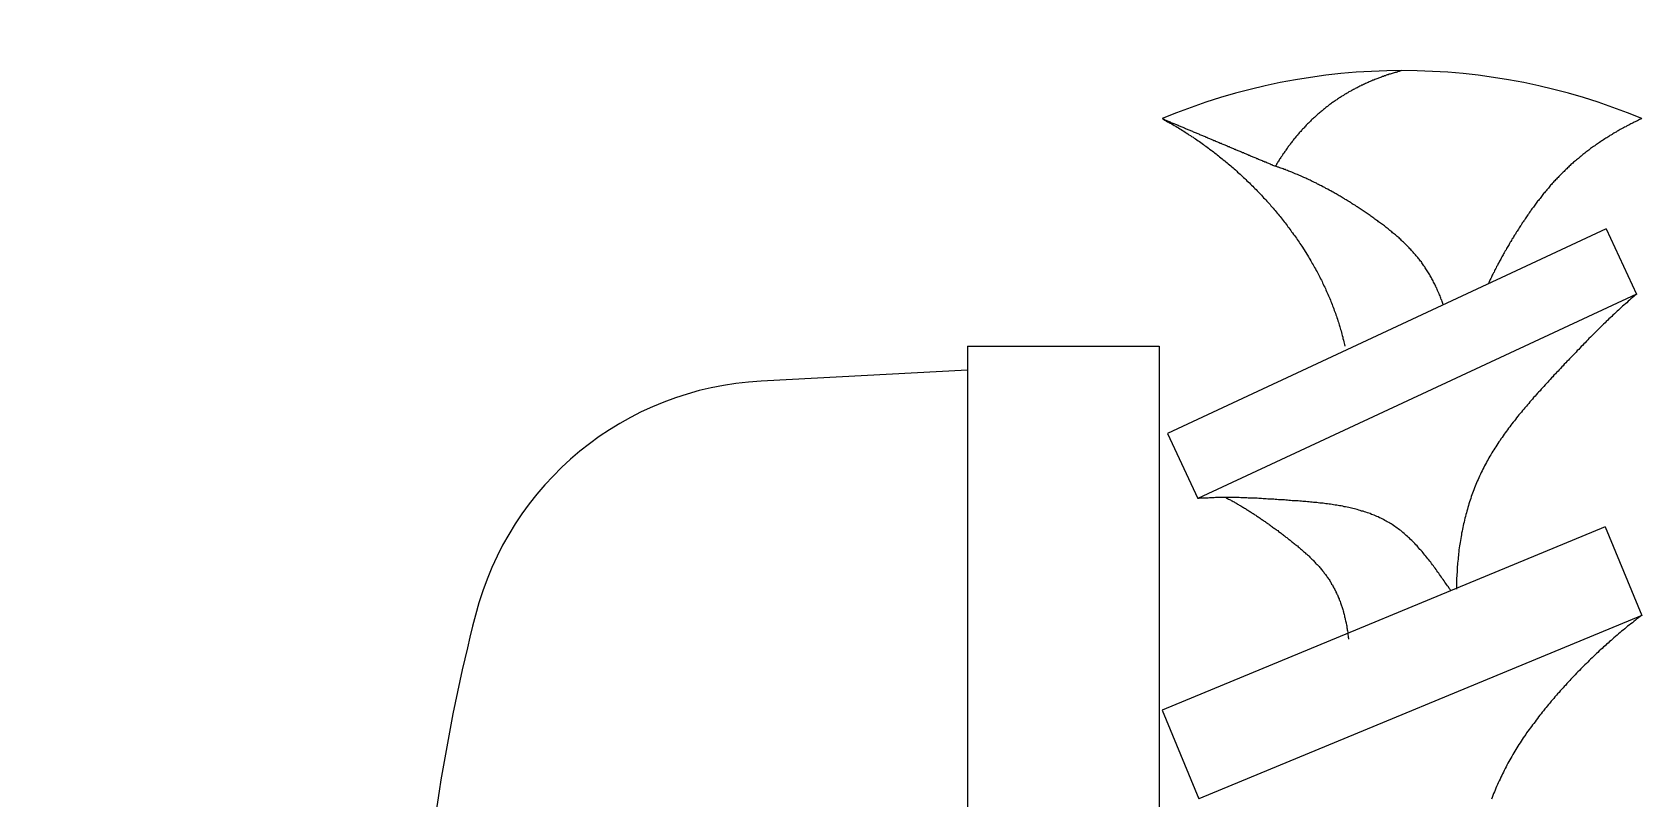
# Model space of a CAD drawing. Extents: x -609 to 199, y 159 to 558.
# Drawn here: x -444.5 to -437.78, y 354.77 to 357.97 of the extents above; entities that cross this region are included whole.
import ezdxf

# ---------------------------------------------------------------- set-up
doc = ezdxf.new("R2010")
doc.units = 0
doc.linetypes.add('CONTINOUS', pattern=[0])
doc.linetypes.add('PHANTOM', pattern=[15, 7.5, -1.5, 1.5, -1.5, 1.5, -1.5])
doc.layers.get('0').update_dxf_attribs({"linetype": 'CONTINUOUS'})

msp = doc.modelspace()

# ---------------------------------------------------------------- linework, layer by layer
at = {"color": 7, "linetype": 'CONTINOUS'}
for p, q in [((-437.9331, 357.1511), (-439.7631, 356.2978)), ((-437.9331, 357.1511), (-437.8063, 356.8792)), ((-437.8063, 356.8792), (-439.6363, 356.0259)), ((-440.5967, 356.6611), (-439.7967, 356.6611)), ((-440.5967, 356.6611), (-440.5967, 350.4611)), ((-439.7967, 356.6611), (-439.7967, 350.4611)), ((-440.5967, 356.5611), (-441.4567, 356.516)), ((-440.5967, 356.5611), (-440.5967, 350.5611)), ((-439.7631, 356.2978), (-439.6363, 356.0259)), ((-437.9378, 355.9081), (-439.7847, 355.143)), ((-437.9378, 355.9081), (-437.7847, 355.5385)), ((-437.7847, 355.5385), (-439.6317, 354.7735)), ((-439.7847, 355.143), (-439.6317, 354.7735))]:
    msp.add_line(p, q, dxfattribs=at)
at = {"color": 7}
for points in [[(-438.785, 357.811, 0), (-438.789, 357.81, 0), (-438.793, 357.809, 0), (-438.797, 357.808, 0), (-438.801, 357.807, 0), (-438.805, 357.805, 0), (-438.809, 357.804, 0), (-438.813, 357.803, 0), (-438.818, 357.802, 0), (-438.822, 357.801, 0), (-438.826, 357.799, 0), (-438.83, 357.798, 0), (-438.834, 357.797, 0), (-438.838, 357.796, 0), (-438.842, 357.794, 0), (-438.846, 357.793, 0), (-438.85, 357.792, 0), (-438.854, 357.79, 0), (-438.858, 357.789, 0), (-438.862, 357.787, 0), (-438.866, 357.786, 0), (-438.87, 357.784, 0), (-438.874, 357.783, 0), (-438.878, 357.781, 0), (-438.882, 357.78, 0), (-438.886, 357.778, 0), (-438.89, 357.777, 0), (-438.894, 357.775, 0), (-438.898, 357.774, 0), (-438.902, 357.772, 0), (-438.906, 357.771, 0), (-438.91, 357.769, 0), (-438.914, 357.767, 0), (-438.918, 357.766, 0), (-438.922, 357.764, 0), (-438.926, 357.762, 0), (-438.93, 357.76, 0), (-438.933, 357.759, 0), (-438.937, 357.757, 0), (-438.941, 357.755, 0), (-438.945, 357.753, 0), (-438.949, 357.751, 0), (-438.953, 357.75, 0), (-438.957, 357.748, 0), (-438.961, 357.746, 0), (-438.964, 357.744, 0), (-438.968, 357.742, 0), (-438.972, 357.74, 0), (-438.976, 357.738, 0), (-438.98, 357.736, 0), (-438.983, 357.734, 0), (-438.987, 357.732, 0), (-438.991, 357.73, 0), (-438.995, 357.728, 0), (-438.998, 357.726, 0), (-439.002, 357.724, 0), (-439.006, 357.722, 0), (-439.01, 357.719, 0), (-439.013, 357.717, 0), (-439.017, 357.715, 0), (-439.021, 357.713, 0), (-439.024, 357.711, 0), (-439.028, 357.708, 0), (-439.032, 357.706, 0), (-439.035, 357.704, 0), (-439.039, 357.702, 0), (-439.042, 357.699, 0), (-439.046, 357.697, 0), (-439.05, 357.695, 0), (-439.053, 357.692, 0), (-439.057, 357.69, 0), (-439.06, 357.688, 0), (-439.064, 357.685, 0), (-439.067, 357.683, 0), (-439.071, 357.68, 0), (-439.074, 357.678, 0), (-439.078, 357.675, 0), (-439.081, 357.673, 0), (-439.085, 357.67, 0), (-439.088, 357.668, 0), (-439.091, 357.665, 0), (-439.095, 357.662, 0), (-439.098, 357.66, 0), (-439.102, 357.657, 0), (-439.105, 357.655, 0), (-439.108, 357.652, 0), (-439.112, 357.649, 0), (-439.115, 357.646, 0), (-439.118, 357.644, 0), (-439.122, 357.641, 0), (-439.125, 357.638, 0), (-439.128, 357.635, 0), (-439.131, 357.633, 0), (-439.135, 357.63, 0), (-439.138, 357.627, 0), (-439.141, 357.624, 0), (-439.144, 357.621, 0), (-439.147, 357.618, 0), (-439.15, 357.616, 0), (-439.154, 357.613, 0), (-439.157, 357.61, 0), (-439.16, 357.607, 0), (-439.163, 357.604, 0), (-439.166, 357.601, 0), (-439.169, 357.598, 0), (-439.172, 357.595, 0), (-439.175, 357.592, 0), (-439.178, 357.589, 0), (-439.181, 357.586, 0), (-439.184, 357.583, 0), (-439.187, 357.579, 0), (-439.19, 357.576, 0), (-439.193, 357.573, 0), (-439.196, 357.57, 0), (-439.199, 357.567, 0), (-439.202, 357.564, 0), (-439.204, 357.561, 0), (-439.207, 357.557, 0), (-439.21, 357.554, 0), (-439.213, 357.551, 0), (-439.216, 357.548, 0), (-439.219, 357.545, 0), (-439.221, 357.541, 0), (-439.224, 357.538, 0), (-439.227, 357.535, 0), (-439.23, 357.531, 0), (-439.232, 357.528, 0), (-439.235, 357.525, 0), (-439.238, 357.521, 0), (-439.24, 357.518, 0), (-439.243, 357.515, 0), (-439.246, 357.511, 0), (-439.248, 357.508, 0), (-439.251, 357.505, 0), (-439.253, 357.501, 0), (-439.256, 357.498, 0), (-439.259, 357.494, 0), (-439.261, 357.491, 0), (-439.264, 357.487, 0), (-439.266, 357.484, 0), (-439.269, 357.48, 0), (-439.271, 357.477, 0), (-439.273, 357.474, 0), (-439.276, 357.47, 0), (-439.278, 357.466, 0), (-439.281, 357.463, 0), (-439.283, 357.459, 0), (-439.285, 357.456, 0), (-439.288, 357.452, 0), (-439.29, 357.449, 0), (-439.292, 357.445, 0), (-439.295, 357.442, 0), (-439.297, 357.438, 0), (-439.299, 357.434, 0), (-439.302, 357.431, 0), (-439.304, 357.427, 0), (-439.306, 357.424, 0), (-439.308, 357.42, 0), (-439.31, 357.416, 0), (-439.313, 357.413, 0)], [(-439.785, 357.611, 0), (-439.779, 357.608, 0), (-439.773, 357.605, 0), (-439.768, 357.602, 0), (-439.762, 357.598, 0), (-439.756, 357.595, 0), (-439.751, 357.592, 0), (-439.745, 357.589, 0), (-439.739, 357.585, 0), (-439.734, 357.582, 0), (-439.728, 357.579, 0), (-439.722, 357.575, 0), (-439.717, 357.572, 0), (-439.711, 357.569, 0), (-439.706, 357.565, 0), (-439.7, 357.562, 0), (-439.695, 357.558, 0), (-439.689, 357.555, 0), (-439.684, 357.551, 0), (-439.678, 357.548, 0), (-439.673, 357.544, 0), (-439.667, 357.54, 0), (-439.662, 357.537, 0), (-439.656, 357.533, 0), (-439.651, 357.529, 0), (-439.645, 357.526, 0), (-439.64, 357.522, 0), (-439.635, 357.518, 0), (-439.629, 357.515, 0), (-439.624, 357.511, 0), (-439.618, 357.507, 0), (-439.613, 357.503, 0), (-439.608, 357.499, 0), (-439.602, 357.496, 0), (-439.597, 357.492, 0), (-439.592, 357.488, 0), (-439.587, 357.484, 0), (-439.581, 357.48, 0), (-439.576, 357.476, 0), (-439.571, 357.472, 0), (-439.566, 357.468, 0), (-439.56, 357.464, 0), (-439.555, 357.46, 0), (-439.55, 357.456, 0), (-439.545, 357.452, 0), (-439.54, 357.448, 0), (-439.535, 357.443, 0), (-439.53, 357.439, 0), (-439.524, 357.435, 0), (-439.519, 357.431, 0), (-439.514, 357.427, 0), (-439.509, 357.422, 0), (-439.504, 357.418, 0), (-439.499, 357.414, 0), (-439.494, 357.41, 0), (-439.489, 357.405, 0), (-439.484, 357.401, 0), (-439.479, 357.397, 0), (-439.474, 357.392, 0), (-439.47, 357.388, 0), (-439.465, 357.383, 0), (-439.46, 357.379, 0), (-439.455, 357.375, 0), (-439.45, 357.37, 0), (-439.445, 357.366, 0), (-439.44, 357.361, 0), (-439.436, 357.357, 0), (-439.431, 357.352, 0), (-439.426, 357.347, 0), (-439.421, 357.343, 0), (-439.417, 357.338, 0), (-439.412, 357.334, 0), (-439.407, 357.329, 0), (-439.403, 357.324, 0), (-439.398, 357.32, 0), (-439.393, 357.315, 0), (-439.389, 357.31, 0), (-439.384, 357.305, 0), (-439.38, 357.301, 0), (-439.375, 357.296, 0), (-439.371, 357.291, 0), (-439.366, 357.286, 0), (-439.362, 357.281, 0), (-439.357, 357.277, 0), (-439.353, 357.272, 0), (-439.348, 357.267, 0), (-439.344, 357.262, 0), (-439.339, 357.257, 0), (-439.335, 357.252, 0), (-439.331, 357.247, 0), (-439.326, 357.242, 0), (-439.322, 357.237, 0), (-439.318, 357.232, 0), (-439.314, 357.227, 0), (-439.309, 357.222, 0), (-439.305, 357.217, 0), (-439.301, 357.212, 0), (-439.297, 357.207, 0), (-439.293, 357.202, 0), (-439.289, 357.197, 0), (-439.284, 357.191, 0), (-439.28, 357.186, 0), (-439.276, 357.181, 0), (-439.272, 357.176, 0), (-439.268, 357.171, 0), (-439.264, 357.165, 0), (-439.26, 357.16, 0), (-439.256, 357.155, 0), (-439.252, 357.15, 0), (-439.248, 357.144, 0), (-439.245, 357.139, 0), (-439.241, 357.134, 0), (-439.237, 357.128, 0), (-439.233, 357.123, 0), (-439.229, 357.118, 0), (-439.225, 357.112, 0), (-439.222, 357.107, 0), (-439.218, 357.101, 0), (-439.214, 357.096, 0), (-439.211, 357.09, 0), (-439.207, 357.085, 0), (-439.203, 357.079, 0), (-439.2, 357.074, 0), (-439.196, 357.068, 0), (-439.193, 357.063, 0), (-439.189, 357.057, 0), (-439.186, 357.052, 0), (-439.182, 357.046, 0), (-439.179, 357.041, 0), (-439.175, 357.035, 0), (-439.172, 357.029, 0), (-439.169, 357.024, 0), (-439.165, 357.018, 0), (-439.162, 357.012, 0), (-439.159, 357.007, 0), (-439.155, 357.001, 0), (-439.152, 356.995, 0), (-439.149, 356.99, 0), (-439.146, 356.984, 0), (-439.143, 356.978, 0), (-439.139, 356.972, 0), (-439.136, 356.966, 0), (-439.133, 356.961, 0), (-439.13, 356.955, 0), (-439.127, 356.949, 0), (-439.124, 356.943, 0), (-439.121, 356.937, 0), (-439.118, 356.931, 0), (-439.116, 356.926, 0), (-439.113, 356.92, 0), (-439.11, 356.914, 0), (-439.107, 356.908, 0), (-439.104, 356.902, 0), (-439.102, 356.896, 0), (-439.099, 356.89, 0), (-439.096, 356.884, 0), (-439.094, 356.878, 0), (-439.091, 356.872, 0), (-439.089, 356.866, 0), (-439.086, 356.86, 0), (-439.083, 356.854, 0), (-439.081, 356.848, 0), (-439.079, 356.842, 0), (-439.076, 356.836, 0), (-439.074, 356.83, 0), (-439.071, 356.824, 0), (-439.069, 356.818, 0), (-439.067, 356.811, 0), (-439.065, 356.805, 0), (-439.062, 356.799, 0), (-439.06, 356.793, 0), (-439.058, 356.787, 0), (-439.056, 356.781, 0), (-439.054, 356.774, 0), (-439.052, 356.768, 0), (-439.05, 356.762, 0), (-439.048, 356.756, 0), (-439.046, 356.75, 0), (-439.044, 356.743, 0), (-439.042, 356.737, 0), (-439.041, 356.731, 0), (-439.039, 356.725, 0), (-439.037, 356.718, 0), (-439.035, 356.712, 0), (-439.034, 356.706, 0), (-439.032, 356.699, 0), (-439.031, 356.693, 0), (-439.029, 356.687, 0), (-439.027, 356.68, 0), (-439.026, 356.674, 0), (-439.025, 356.668, 0), (-439.023, 356.661, 0)], [(-439.785, 357.611, 0), (-439.781, 357.61, 0), (-439.777, 357.608, 0), (-439.774, 357.606, 0), (-439.77, 357.605, 0), (-439.766, 357.603, 0), (-439.762, 357.602, 0), (-439.759, 357.6, 0), (-439.755, 357.599, 0), (-439.751, 357.597, 0), (-439.748, 357.595, 0), (-439.744, 357.594, 0), (-439.74, 357.592, 0), (-439.736, 357.591, 0), (-439.733, 357.589, 0), (-439.729, 357.588, 0), (-439.725, 357.586, 0), (-439.722, 357.585, 0), (-439.718, 357.583, 0), (-439.714, 357.581, 0), (-439.71, 357.58, 0), (-439.707, 357.578, 0), (-439.703, 357.577, 0), (-439.699, 357.575, 0), (-439.696, 357.574, 0), (-439.692, 357.572, 0), (-439.688, 357.57, 0), (-439.684, 357.569, 0), (-439.681, 357.567, 0), (-439.677, 357.566, 0), (-439.673, 357.564, 0), (-439.669, 357.563, 0), (-439.666, 357.561, 0), (-439.662, 357.56, 0), (-439.658, 357.558, 0), (-439.655, 357.556, 0), (-439.651, 357.555, 0), (-439.647, 357.553, 0), (-439.643, 357.552, 0), (-439.64, 357.55, 0), (-439.636, 357.549, 0), (-439.632, 357.547, 0), (-439.629, 357.545, 0), (-439.625, 357.544, 0), (-439.621, 357.542, 0), (-439.617, 357.541, 0), (-439.614, 357.539, 0), (-439.61, 357.538, 0), (-439.606, 357.536, 0), (-439.603, 357.534, 0), (-439.599, 357.533, 0), (-439.595, 357.531, 0), (-439.591, 357.53, 0), (-439.588, 357.528, 0), (-439.584, 357.527, 0), (-439.58, 357.525, 0), (-439.577, 357.524, 0), (-439.573, 357.522, 0), (-439.569, 357.52, 0), (-439.565, 357.519, 0), (-439.562, 357.517, 0), (-439.558, 357.516, 0), (-439.554, 357.514, 0), (-439.551, 357.513, 0), (-439.547, 357.511, 0), (-439.543, 357.509, 0), (-439.539, 357.508, 0), (-439.536, 357.506, 0), (-439.532, 357.505, 0), (-439.528, 357.503, 0), (-439.524, 357.502, 0), (-439.521, 357.5, 0), (-439.517, 357.499, 0), (-439.513, 357.497, 0), (-439.51, 357.495, 0), (-439.506, 357.494, 0), (-439.502, 357.492, 0), (-439.498, 357.491, 0), (-439.495, 357.489, 0), (-439.491, 357.488, 0), (-439.487, 357.486, 0), (-439.484, 357.484, 0), (-439.48, 357.483, 0), (-439.476, 357.481, 0), (-439.472, 357.48, 0), (-439.469, 357.478, 0), (-439.465, 357.477, 0), (-439.461, 357.475, 0), (-439.458, 357.474, 0), (-439.454, 357.472, 0), (-439.45, 357.47, 0), (-439.446, 357.469, 0), (-439.443, 357.467, 0), (-439.439, 357.466, 0), (-439.435, 357.464, 0), (-439.432, 357.463, 0), (-439.428, 357.461, 0), (-439.424, 357.459, 0), (-439.42, 357.458, 0), (-439.417, 357.456, 0), (-439.413, 357.455, 0), (-439.409, 357.453, 0), (-439.406, 357.452, 0), (-439.402, 357.45, 0), (-439.398, 357.449, 0), (-439.394, 357.447, 0), (-439.391, 357.445, 0), (-439.387, 357.444, 0), (-439.383, 357.442, 0), (-439.38, 357.441, 0), (-439.376, 357.439, 0), (-439.372, 357.438, 0), (-439.368, 357.436, 0), (-439.365, 357.434, 0), (-439.361, 357.433, 0), (-439.357, 357.431, 0), (-439.353, 357.43, 0), (-439.35, 357.428, 0), (-439.346, 357.427, 0), (-439.342, 357.425, 0), (-439.339, 357.424, 0), (-439.335, 357.422, 0), (-439.331, 357.42, 0), (-439.327, 357.419, 0), (-439.324, 357.417, 0), (-439.32, 357.416, 0), (-439.316, 357.414, 0), (-439.313, 357.413, 0)], [(-437.785, 357.611, 0), (-437.789, 357.609, 0), (-437.794, 357.607, 0), (-437.798, 357.605, 0), (-437.803, 357.602, 0), (-437.807, 357.6, 0), (-437.812, 357.598, 0), (-437.817, 357.596, 0), (-437.821, 357.594, 0), (-437.826, 357.591, 0), (-437.83, 357.589, 0), (-437.834, 357.587, 0), (-437.839, 357.584, 0), (-437.843, 357.582, 0), (-437.848, 357.58, 0), (-437.852, 357.577, 0), (-437.857, 357.575, 0), (-437.861, 357.573, 0), (-437.866, 357.57, 0), (-437.87, 357.568, 0), (-437.875, 357.565, 0), (-437.879, 357.563, 0), (-437.883, 357.56, 0), (-437.888, 357.558, 0), (-437.892, 357.555, 0), (-437.896, 357.553, 0), (-437.901, 357.55, 0), (-437.905, 357.547, 0), (-437.909, 357.545, 0), (-437.914, 357.542, 0), (-437.918, 357.54, 0), (-437.922, 357.537, 0), (-437.927, 357.534, 0), (-437.931, 357.531, 0), (-437.935, 357.529, 0), (-437.939, 357.526, 0), (-437.944, 357.523, 0), (-437.948, 357.52, 0), (-437.952, 357.518, 0), (-437.956, 357.515, 0), (-437.961, 357.512, 0), (-437.965, 357.509, 0), (-437.969, 357.506, 0), (-437.973, 357.503, 0), (-437.977, 357.501, 0), (-437.981, 357.498, 0), (-437.986, 357.495, 0), (-437.99, 357.492, 0), (-437.994, 357.489, 0), (-437.998, 357.486, 0), (-438.002, 357.483, 0), (-438.006, 357.48, 0), (-438.01, 357.477, 0), (-438.014, 357.474, 0), (-438.018, 357.471, 0), (-438.022, 357.467, 0), (-438.026, 357.464, 0), (-438.03, 357.461, 0), (-438.034, 357.458, 0), (-438.038, 357.455, 0), (-438.042, 357.452, 0), (-438.046, 357.448, 0), (-438.049, 357.445, 0), (-438.053, 357.442, 0), (-438.057, 357.439, 0), (-438.061, 357.435, 0), (-438.065, 357.432, 0), (-438.069, 357.429, 0), (-438.072, 357.425, 0), (-438.076, 357.422, 0), (-438.08, 357.419, 0), (-438.084, 357.415, 0), (-438.087, 357.412, 0), (-438.091, 357.409, 0), (-438.095, 357.405, 0), (-438.098, 357.402, 0), (-438.102, 357.398, 0), (-438.106, 357.395, 0), (-438.109, 357.391, 0), (-438.113, 357.388, 0), (-438.117, 357.384, 0), (-438.12, 357.38, 0), (-438.124, 357.377, 0), (-438.127, 357.373, 0), (-438.131, 357.37, 0), (-438.134, 357.366, 0), (-438.138, 357.362, 0), (-438.141, 357.359, 0), (-438.144, 357.355, 0), (-438.148, 357.351, 0), (-438.151, 357.348, 0), (-438.155, 357.344, 0), (-438.158, 357.34, 0), (-438.161, 357.336, 0), (-438.165, 357.333, 0), (-438.168, 357.329, 0), (-438.171, 357.325, 0), (-438.174, 357.321, 0), (-438.178, 357.317, 0), (-438.181, 357.314, 0), (-438.184, 357.31, 0), (-438.187, 357.306, 0), (-438.191, 357.302, 0), (-438.194, 357.298, 0), (-438.197, 357.294, 0), (-438.2, 357.29, 0), (-438.203, 357.286, 0), (-438.206, 357.282, 0), (-438.209, 357.278, 0), (-438.213, 357.274, 0), (-438.216, 357.27, 0), (-438.219, 357.266, 0), (-438.222, 357.262, 0), (-438.225, 357.258, 0), (-438.228, 357.254, 0), (-438.231, 357.25, 0), (-438.234, 357.246, 0), (-438.237, 357.242, 0), (-438.24, 357.238, 0), (-438.243, 357.234, 0), (-438.246, 357.23, 0), (-438.248, 357.226, 0), (-438.251, 357.222, 0), (-438.254, 357.218, 0), (-438.257, 357.213, 0), (-438.26, 357.209, 0), (-438.263, 357.205, 0), (-438.266, 357.201, 0), (-438.269, 357.197, 0), (-438.271, 357.193, 0), (-438.274, 357.188, 0), (-438.277, 357.184, 0), (-438.28, 357.18, 0), (-438.283, 357.176, 0), (-438.285, 357.172, 0), (-438.288, 357.167, 0), (-438.291, 357.163, 0), (-438.294, 357.159, 0), (-438.296, 357.155, 0), (-438.299, 357.15, 0), (-438.302, 357.146, 0), (-438.304, 357.142, 0), (-438.307, 357.138, 0), (-438.31, 357.133, 0), (-438.312, 357.129, 0), (-438.315, 357.125, 0), (-438.318, 357.121, 0), (-438.32, 357.116, 0), (-438.323, 357.112, 0), (-438.326, 357.108, 0), (-438.328, 357.103, 0), (-438.331, 357.099, 0), (-438.333, 357.095, 0), (-438.336, 357.09, 0), (-438.338, 357.086, 0), (-438.341, 357.082, 0), (-438.344, 357.077, 0), (-438.346, 357.073, 0), (-438.349, 357.069, 0), (-438.351, 357.064, 0), (-438.354, 357.06, 0), (-438.356, 357.056, 0), (-438.359, 357.051, 0), (-438.361, 357.047, 0), (-438.363, 357.042, 0), (-438.366, 357.038, 0), (-438.368, 357.034, 0), (-438.371, 357.029, 0), (-438.373, 357.025, 0), (-438.376, 357.02, 0), (-438.378, 357.016, 0), (-438.38, 357.012, 0), (-438.383, 357.007, 0), (-438.385, 357.003, 0), (-438.387, 356.998, 0), (-438.39, 356.994, 0), (-438.392, 356.989, 0), (-438.394, 356.985, 0), (-438.397, 356.98, 0), (-438.399, 356.976, 0), (-438.401, 356.971, 0), (-438.403, 356.967, 0), (-438.406, 356.962, 0), (-438.408, 356.958, 0), (-438.41, 356.953, 0), (-438.412, 356.949, 0), (-438.414, 356.944, 0), (-438.417, 356.94, 0), (-438.419, 356.935, 0), (-438.421, 356.931, 0), (-438.423, 356.926, 0), (-438.425, 356.922, 0)], [(-438.613, 356.834, 0), (-438.614, 356.839, 0), (-438.616, 356.844, 0), (-438.617, 356.848, 0), (-438.619, 356.853, 0), (-438.621, 356.857, 0), (-438.623, 356.862, 0), (-438.624, 356.866, 0), (-438.626, 356.871, 0), (-438.628, 356.876, 0), (-438.63, 356.88, 0), (-438.632, 356.885, 0), (-438.634, 356.889, 0), (-438.636, 356.894, 0), (-438.638, 356.898, 0), (-438.64, 356.903, 0), (-438.642, 356.907, 0), (-438.644, 356.912, 0), (-438.646, 356.916, 0), (-438.648, 356.92, 0), (-438.651, 356.925, 0), (-438.653, 356.929, 0), (-438.655, 356.934, 0), (-438.657, 356.938, 0), (-438.66, 356.942, 0), (-438.662, 356.947, 0), (-438.665, 356.951, 0), (-438.667, 356.955, 0), (-438.669, 356.959, 0), (-438.672, 356.964, 0), (-438.674, 356.968, 0), (-438.677, 356.972, 0), (-438.68, 356.976, 0), (-438.682, 356.98, 0), (-438.685, 356.984, 0), (-438.688, 356.988, 0), (-438.69, 356.993, 0), (-438.693, 356.997, 0), (-438.696, 357.001, 0), (-438.699, 357.005, 0), (-438.702, 357.009, 0), (-438.704, 357.013, 0), (-438.707, 357.016, 0), (-438.71, 357.02, 0), (-438.713, 357.024, 0), (-438.716, 357.028, 0), (-438.719, 357.032, 0), (-438.723, 357.036, 0), (-438.726, 357.039, 0), (-438.729, 357.043, 0), (-438.732, 357.047, 0), (-438.735, 357.05, 0), (-438.738, 357.054, 0), (-438.742, 357.058, 0), (-438.745, 357.061, 0), (-438.748, 357.065, 0), (-438.752, 357.068, 0), (-438.755, 357.072, 0), (-438.758, 357.075, 0), (-438.762, 357.079, 0), (-438.765, 357.082, 0), (-438.769, 357.086, 0), (-438.772, 357.089, 0), (-438.776, 357.093, 0), (-438.779, 357.096, 0), (-438.783, 357.099, 0), (-438.787, 357.103, 0), (-438.79, 357.106, 0), (-438.794, 357.109, 0), (-438.797, 357.113, 0), (-438.801, 357.116, 0), (-438.805, 357.119, 0), (-438.808, 357.122, 0), (-438.812, 357.126, 0), (-438.816, 357.129, 0), (-438.82, 357.132, 0), (-438.824, 357.135, 0), (-438.827, 357.138, 0), (-438.831, 357.141, 0), (-438.835, 357.144, 0), (-438.839, 357.148, 0), (-438.843, 357.151, 0), (-438.847, 357.154, 0), (-438.85, 357.157, 0), (-438.854, 357.16, 0), (-438.858, 357.163, 0), (-438.862, 357.166, 0), (-438.866, 357.169, 0), (-438.87, 357.172, 0), (-438.874, 357.175, 0), (-438.878, 357.178, 0), (-438.882, 357.181, 0), (-438.886, 357.184, 0), (-438.89, 357.186, 0), (-438.894, 357.189, 0), (-438.898, 357.192, 0), (-438.902, 357.195, 0), (-438.906, 357.198, 0), (-438.91, 357.201, 0), (-438.914, 357.204, 0), (-438.918, 357.207, 0), (-438.922, 357.209, 0), (-438.926, 357.212, 0), (-438.93, 357.215, 0), (-438.934, 357.218, 0), (-438.938, 357.221, 0), (-438.942, 357.223, 0), (-438.947, 357.226, 0), (-438.951, 357.229, 0), (-438.955, 357.232, 0), (-438.959, 357.234, 0), (-438.963, 357.237, 0), (-438.967, 357.24, 0), (-438.971, 357.243, 0), (-438.975, 357.245, 0), (-438.979, 357.248, 0), (-438.984, 357.251, 0), (-438.988, 357.253, 0), (-438.992, 357.256, 0), (-438.996, 357.259, 0), (-439, 357.261, 0), (-439.004, 357.264, 0), (-439.009, 357.266, 0), (-439.013, 357.269, 0), (-439.017, 357.272, 0), (-439.021, 357.274, 0), (-439.025, 357.277, 0), (-439.03, 357.279, 0), (-439.034, 357.282, 0), (-439.038, 357.284, 0), (-439.042, 357.287, 0), (-439.047, 357.289, 0), (-439.051, 357.292, 0), (-439.055, 357.294, 0), (-439.059, 357.297, 0), (-439.064, 357.299, 0), (-439.068, 357.302, 0), (-439.072, 357.304, 0), (-439.076, 357.306, 0), (-439.081, 357.309, 0), (-439.085, 357.311, 0), (-439.089, 357.313, 0), (-439.094, 357.316, 0), (-439.098, 357.318, 0), (-439.102, 357.32, 0), (-439.107, 357.323, 0), (-439.111, 357.325, 0), (-439.115, 357.327, 0), (-439.12, 357.33, 0), (-439.124, 357.332, 0), (-439.128, 357.334, 0), (-439.133, 357.336, 0), (-439.137, 357.338, 0), (-439.141, 357.341, 0), (-439.146, 357.343, 0), (-439.15, 357.345, 0), (-439.155, 357.347, 0), (-439.159, 357.349, 0), (-439.163, 357.351, 0), (-439.168, 357.354, 0), (-439.172, 357.356, 0), (-439.177, 357.358, 0), (-439.181, 357.36, 0), (-439.186, 357.362, 0), (-439.19, 357.364, 0), (-439.194, 357.366, 0), (-439.199, 357.368, 0), (-439.203, 357.37, 0), (-439.208, 357.372, 0), (-439.212, 357.374, 0), (-439.217, 357.376, 0), (-439.221, 357.378, 0), (-439.226, 357.379, 0), (-439.23, 357.381, 0), (-439.235, 357.383, 0), (-439.239, 357.385, 0), (-439.244, 357.387, 0), (-439.248, 357.389, 0), (-439.253, 357.391, 0), (-439.258, 357.392, 0), (-439.262, 357.394, 0), (-439.267, 357.396, 0), (-439.271, 357.398, 0), (-439.276, 357.399, 0), (-439.28, 357.401, 0), (-439.285, 357.403, 0), (-439.29, 357.404, 0), (-439.294, 357.406, 0), (-439.299, 357.408, 0), (-439.303, 357.409, 0), (-439.308, 357.411, 0), (-439.313, 357.413, 0)], [(-437.806, 356.879, 0), (-437.812, 356.874, 0), (-437.818, 356.869, 0), (-437.824, 356.864, 0), (-437.83, 356.859, 0), (-437.836, 356.854, 0), (-437.842, 356.849, 0), (-437.847, 356.843, 0), (-437.853, 356.838, 0), (-437.859, 356.833, 0), (-437.865, 356.828, 0), (-437.871, 356.823, 0), (-437.876, 356.817, 0), (-437.882, 356.812, 0), (-437.888, 356.807, 0), (-437.893, 356.802, 0), (-437.899, 356.796, 0), (-437.905, 356.791, 0), (-437.91, 356.786, 0), (-437.916, 356.78, 0), (-437.922, 356.775, 0), (-437.927, 356.77, 0), (-437.933, 356.764, 0), (-437.938, 356.759, 0), (-437.944, 356.753, 0), (-437.95, 356.748, 0), (-437.955, 356.743, 0), (-437.961, 356.737, 0), (-437.966, 356.732, 0), (-437.972, 356.726, 0), (-437.977, 356.721, 0), (-437.983, 356.715, 0), (-437.988, 356.71, 0), (-437.994, 356.704, 0), (-437.999, 356.699, 0), (-438.005, 356.693, 0), (-438.01, 356.688, 0), (-438.016, 356.682, 0), (-438.021, 356.676, 0), (-438.027, 356.671, 0), (-438.032, 356.665, 0), (-438.037, 356.66, 0), (-438.043, 356.654, 0), (-438.048, 356.648, 0), (-438.054, 356.643, 0), (-438.059, 356.637, 0), (-438.064, 356.631, 0), (-438.07, 356.626, 0), (-438.075, 356.62, 0), (-438.081, 356.615, 0), (-438.086, 356.609, 0), (-438.091, 356.603, 0), (-438.097, 356.597, 0), (-438.102, 356.592, 0), (-438.108, 356.586, 0), (-438.113, 356.58, 0), (-438.118, 356.575, 0), (-438.124, 356.569, 0), (-438.129, 356.563, 0), (-438.134, 356.557, 0), (-438.14, 356.552, 0), (-438.145, 356.546, 0), (-438.151, 356.54, 0), (-438.156, 356.534, 0), (-438.161, 356.529, 0), (-438.167, 356.523, 0), (-438.172, 356.517, 0), (-438.177, 356.511, 0), (-438.183, 356.505, 0), (-438.188, 356.5, 0), (-438.193, 356.494, 0), (-438.199, 356.488, 0), (-438.204, 356.482, 0), (-438.209, 356.476, 0), (-438.215, 356.47, 0), (-438.22, 356.465, 0), (-438.225, 356.459, 0), (-438.23, 356.453, 0), (-438.236, 356.447, 0), (-438.241, 356.441, 0), (-438.246, 356.435, 0), (-438.251, 356.429, 0), (-438.256, 356.423, 0), (-438.261, 356.417, 0), (-438.266, 356.411, 0), (-438.272, 356.405, 0), (-438.277, 356.399, 0), (-438.282, 356.393, 0), (-438.287, 356.387, 0), (-438.292, 356.381, 0), (-438.297, 356.375, 0), (-438.302, 356.369, 0), (-438.307, 356.363, 0), (-438.311, 356.356, 0), (-438.316, 356.35, 0), (-438.321, 356.344, 0), (-438.326, 356.338, 0), (-438.331, 356.332, 0), (-438.335, 356.325, 0), (-438.34, 356.319, 0), (-438.345, 356.313, 0), (-438.349, 356.307, 0), (-438.354, 356.3, 0), (-438.358, 356.294, 0), (-438.363, 356.288, 0), (-438.367, 356.281, 0), (-438.372, 356.275, 0), (-438.376, 356.268, 0), (-438.381, 356.262, 0), (-438.385, 356.255, 0), (-438.389, 356.249, 0), (-438.393, 356.242, 0), (-438.398, 356.236, 0), (-438.402, 356.229, 0), (-438.406, 356.223, 0), (-438.41, 356.216, 0), (-438.414, 356.209, 0), (-438.418, 356.203, 0), (-438.422, 356.196, 0), (-438.426, 356.189, 0), (-438.429, 356.183, 0), (-438.433, 356.176, 0), (-438.437, 356.169, 0), (-438.44, 356.162, 0), (-438.444, 356.155, 0), (-438.448, 356.148, 0), (-438.451, 356.141, 0), (-438.454, 356.134, 0), (-438.458, 356.127, 0), (-438.461, 356.12, 0), (-438.464, 356.113, 0), (-438.467, 356.106, 0), (-438.471, 356.099, 0), (-438.474, 356.092, 0), (-438.477, 356.085, 0), (-438.48, 356.078, 0), (-438.482, 356.07, 0), (-438.485, 356.063, 0), (-438.488, 356.056, 0), (-438.491, 356.049, 0), (-438.493, 356.041, 0), (-438.496, 356.034, 0), (-438.498, 356.026, 0), (-438.501, 356.019, 0), (-438.503, 356.012, 0), (-438.506, 356.004, 0), (-438.508, 355.997, 0), (-438.51, 355.989, 0), (-438.512, 355.982, 0), (-438.514, 355.974, 0), (-438.516, 355.966, 0), (-438.518, 355.959, 0), (-438.52, 355.951, 0), (-438.522, 355.944, 0), (-438.524, 355.936, 0), (-438.526, 355.928, 0), (-438.528, 355.921, 0), (-438.529, 355.913, 0), (-438.531, 355.905, 0), (-438.533, 355.898, 0), (-438.534, 355.89, 0), (-438.536, 355.882, 0), (-438.537, 355.874, 0), (-438.538, 355.867, 0), (-438.54, 355.859, 0), (-438.541, 355.851, 0), (-438.542, 355.843, 0), (-438.543, 355.835, 0), (-438.545, 355.828, 0), (-438.546, 355.82, 0), (-438.547, 355.812, 0), (-438.548, 355.804, 0), (-438.549, 355.796, 0), (-438.549, 355.789, 0), (-438.55, 355.781, 0), (-438.551, 355.773, 0), (-438.552, 355.765, 0), (-438.553, 355.757, 0), (-438.553, 355.749, 0), (-438.554, 355.742, 0), (-438.554, 355.734, 0), (-438.555, 355.726, 0), (-438.555, 355.718, 0), (-438.556, 355.71, 0), (-438.556, 355.702, 0), (-438.557, 355.695, 0), (-438.557, 355.687, 0), (-438.557, 355.679, 0), (-438.557, 355.671, 0), (-438.558, 355.663, 0), (-438.558, 355.655, 0), (-438.558, 355.648, 0)], [(-438.581, 355.641, 0), (-438.584, 355.646, 0), (-438.588, 355.651, 0), (-438.591, 355.657, 0), (-438.595, 355.662, 0), (-438.599, 355.667, 0), (-438.602, 355.672, 0), (-438.606, 355.677, 0), (-438.609, 355.683, 0), (-438.613, 355.688, 0), (-438.617, 355.693, 0), (-438.62, 355.698, 0), (-438.624, 355.704, 0), (-438.628, 355.709, 0), (-438.631, 355.714, 0), (-438.635, 355.719, 0), (-438.639, 355.724, 0), (-438.642, 355.73, 0), (-438.646, 355.735, 0), (-438.65, 355.74, 0), (-438.654, 355.745, 0), (-438.658, 355.75, 0), (-438.662, 355.755, 0), (-438.665, 355.76, 0), (-438.669, 355.765, 0), (-438.673, 355.77, 0), (-438.677, 355.775, 0), (-438.681, 355.78, 0), (-438.685, 355.785, 0), (-438.689, 355.79, 0), (-438.693, 355.795, 0), (-438.697, 355.8, 0), (-438.701, 355.805, 0), (-438.706, 355.81, 0), (-438.71, 355.814, 0), (-438.714, 355.819, 0), (-438.718, 355.824, 0), (-438.722, 355.828, 0), (-438.727, 355.833, 0), (-438.731, 355.838, 0), (-438.735, 355.842, 0), (-438.74, 355.847, 0), (-438.744, 355.851, 0), (-438.749, 355.855, 0), (-438.753, 355.86, 0), (-438.758, 355.864, 0), (-438.762, 355.868, 0), (-438.767, 355.872, 0), (-438.771, 355.876, 0), (-438.776, 355.88, 0), (-438.781, 355.884, 0), (-438.785, 355.888, 0), (-438.79, 355.892, 0), (-438.795, 355.896, 0), (-438.8, 355.899, 0), (-438.805, 355.903, 0), (-438.81, 355.907, 0), (-438.815, 355.91, 0), (-438.82, 355.914, 0), (-438.825, 355.917, 0), (-438.83, 355.92, 0), (-438.835, 355.923, 0), (-438.84, 355.926, 0), (-438.846, 355.929, 0), (-438.851, 355.932, 0), (-438.856, 355.935, 0), (-438.862, 355.938, 0), (-438.867, 355.941, 0), (-438.873, 355.944, 0), (-438.878, 355.946, 0), (-438.884, 355.949, 0), (-438.889, 355.951, 0), (-438.895, 355.954, 0), (-438.901, 355.956, 0), (-438.906, 355.958, 0), (-438.912, 355.96, 0), (-438.918, 355.963, 0), (-438.923, 355.965, 0), (-438.929, 355.967, 0), (-438.935, 355.969, 0), (-438.941, 355.971, 0), (-438.947, 355.973, 0), (-438.953, 355.974, 0), (-438.959, 355.976, 0), (-438.965, 355.978, 0), (-438.971, 355.98, 0), (-438.977, 355.981, 0), (-438.983, 355.983, 0), (-438.989, 355.984, 0), (-438.995, 355.986, 0), (-439.001, 355.987, 0), (-439.007, 355.988, 0), (-439.013, 355.99, 0), (-439.02, 355.991, 0), (-439.026, 355.992, 0), (-439.032, 355.994, 0), (-439.038, 355.995, 0), (-439.045, 355.996, 0), (-439.051, 355.997, 0), (-439.057, 355.998, 0), (-439.063, 355.999, 0), (-439.07, 356, 0), (-439.076, 356.001, 0), (-439.083, 356.002, 0), (-439.089, 356.003, 0), (-439.095, 356.004, 0), (-439.102, 356.004, 0), (-439.108, 356.005, 0), (-439.114, 356.006, 0), (-439.121, 356.007, 0), (-439.127, 356.007, 0), (-439.134, 356.008, 0), (-439.14, 356.009, 0), (-439.147, 356.01, 0), (-439.153, 356.01, 0), (-439.159, 356.011, 0), (-439.166, 356.011, 0), (-439.172, 356.012, 0), (-439.179, 356.012, 0), (-439.185, 356.013, 0), (-439.192, 356.014, 0), (-439.198, 356.014, 0), (-439.204, 356.015, 0), (-439.211, 356.015, 0), (-439.217, 356.016, 0), (-439.224, 356.016, 0), (-439.23, 356.017, 0), (-439.237, 356.017, 0), (-439.243, 356.017, 0), (-439.249, 356.018, 0), (-439.256, 356.018, 0), (-439.262, 356.019, 0), (-439.269, 356.019, 0), (-439.275, 356.02, 0), (-439.281, 356.02, 0), (-439.288, 356.021, 0), (-439.294, 356.021, 0), (-439.3, 356.021, 0), (-439.307, 356.022, 0), (-439.313, 356.022, 0), (-439.319, 356.023, 0), (-439.326, 356.023, 0), (-439.332, 356.023, 0), (-439.338, 356.024, 0), (-439.344, 356.024, 0), (-439.351, 356.025, 0), (-439.357, 356.025, 0), (-439.363, 356.025, 0), (-439.37, 356.026, 0), (-439.376, 356.026, 0), (-439.382, 356.026, 0), (-439.388, 356.027, 0), (-439.395, 356.027, 0), (-439.401, 356.027, 0), (-439.407, 356.028, 0), (-439.413, 356.028, 0), (-439.419, 356.028, 0), (-439.426, 356.028, 0), (-439.432, 356.029, 0), (-439.438, 356.029, 0), (-439.444, 356.029, 0), (-439.45, 356.029, 0), (-439.457, 356.029, 0), (-439.463, 356.03, 0), (-439.469, 356.03, 0), (-439.475, 356.03, 0), (-439.481, 356.03, 0), (-439.488, 356.03, 0), (-439.494, 356.03, 0), (-439.5, 356.03, 0), (-439.506, 356.03, 0), (-439.512, 356.03, 0), (-439.519, 356.03, 0), (-439.525, 356.03, 0), (-439.531, 356.03, 0), (-439.537, 356.03, 0), (-439.543, 356.03, 0), (-439.55, 356.03, 0), (-439.556, 356.03, 0), (-439.562, 356.03, 0), (-439.568, 356.029, 0), (-439.574, 356.029, 0), (-439.58, 356.029, 0), (-439.587, 356.029, 0), (-439.593, 356.028, 0), (-439.599, 356.028, 0), (-439.605, 356.028, 0), (-439.611, 356.028, 0), (-439.618, 356.027, 0), (-439.624, 356.027, 0), (-439.63, 356.026, 0), (-439.636, 356.026, 0)], [(-439.523, 356.032, 0), (-439.519, 356.03, 0), (-439.516, 356.028, 0), (-439.512, 356.026, 0), (-439.508, 356.024, 0), (-439.504, 356.022, 0), (-439.5, 356.02, 0), (-439.497, 356.018, 0), (-439.493, 356.016, 0), (-439.489, 356.014, 0), (-439.485, 356.012, 0), (-439.482, 356.01, 0), (-439.478, 356.008, 0), (-439.474, 356.005, 0), (-439.471, 356.003, 0), (-439.467, 356.001, 0), (-439.463, 355.999, 0), (-439.459, 355.997, 0), (-439.456, 355.995, 0), (-439.452, 355.993, 0), (-439.448, 355.99, 0), (-439.445, 355.988, 0), (-439.441, 355.986, 0), (-439.437, 355.984, 0), (-439.434, 355.981, 0), (-439.43, 355.979, 0), (-439.427, 355.977, 0), (-439.423, 355.975, 0), (-439.419, 355.972, 0), (-439.416, 355.97, 0), (-439.412, 355.968, 0), (-439.409, 355.965, 0), (-439.405, 355.963, 0), (-439.401, 355.961, 0), (-439.398, 355.958, 0), (-439.394, 355.956, 0), (-439.391, 355.954, 0), (-439.387, 355.951, 0), (-439.384, 355.949, 0), (-439.38, 355.947, 0), (-439.376, 355.944, 0), (-439.373, 355.942, 0), (-439.369, 355.939, 0), (-439.366, 355.937, 0), (-439.362, 355.934, 0), (-439.359, 355.932, 0), (-439.355, 355.93, 0), (-439.352, 355.927, 0), (-439.348, 355.925, 0), (-439.345, 355.922, 0), (-439.341, 355.92, 0), (-439.338, 355.917, 0), (-439.334, 355.915, 0), (-439.331, 355.912, 0), (-439.327, 355.91, 0), (-439.324, 355.907, 0), (-439.32, 355.904, 0), (-439.317, 355.902, 0), (-439.313, 355.899, 0), (-439.31, 355.897, 0), (-439.306, 355.894, 0), (-439.303, 355.892, 0), (-439.3, 355.889, 0), (-439.296, 355.886, 0), (-439.293, 355.884, 0), (-439.289, 355.881, 0), (-439.286, 355.879, 0), (-439.282, 355.876, 0), (-439.279, 355.873, 0), (-439.275, 355.871, 0), (-439.272, 355.868, 0), (-439.269, 355.865, 0), (-439.265, 355.863, 0), (-439.262, 355.86, 0), (-439.258, 355.857, 0), (-439.255, 355.855, 0), (-439.251, 355.852, 0), (-439.248, 355.849, 0), (-439.245, 355.847, 0), (-439.241, 355.844, 0), (-439.238, 355.841, 0), (-439.234, 355.839, 0), (-439.231, 355.836, 0), (-439.228, 355.833, 0), (-439.224, 355.83, 0), (-439.221, 355.828, 0), (-439.218, 355.825, 0), (-439.214, 355.822, 0), (-439.211, 355.819, 0), (-439.208, 355.816, 0), (-439.204, 355.814, 0), (-439.201, 355.811, 0), (-439.198, 355.808, 0), (-439.195, 355.805, 0), (-439.191, 355.802, 0), (-439.188, 355.799, 0), (-439.185, 355.796, 0), (-439.182, 355.794, 0), (-439.178, 355.791, 0), (-439.175, 355.788, 0), (-439.172, 355.785, 0), (-439.169, 355.782, 0), (-439.166, 355.779, 0), (-439.163, 355.776, 0), (-439.16, 355.773, 0), (-439.157, 355.77, 0), (-439.154, 355.767, 0), (-439.151, 355.764, 0), (-439.148, 355.761, 0), (-439.145, 355.757, 0), (-439.142, 355.754, 0), (-439.139, 355.751, 0), (-439.136, 355.748, 0), (-439.133, 355.745, 0), (-439.13, 355.742, 0), (-439.127, 355.738, 0), (-439.125, 355.735, 0), (-439.122, 355.732, 0), (-439.119, 355.729, 0), (-439.116, 355.725, 0), (-439.114, 355.722, 0), (-439.111, 355.719, 0), (-439.109, 355.715, 0), (-439.106, 355.712, 0), (-439.103, 355.709, 0), (-439.101, 355.705, 0), (-439.098, 355.702, 0), (-439.096, 355.698, 0), (-439.094, 355.695, 0), (-439.091, 355.691, 0), (-439.089, 355.688, 0), (-439.086, 355.684, 0), (-439.084, 355.68, 0), (-439.082, 355.677, 0), (-439.08, 355.673, 0), (-439.078, 355.669, 0), (-439.075, 355.666, 0), (-439.073, 355.662, 0), (-439.071, 355.658, 0), (-439.069, 355.654, 0), (-439.067, 355.651, 0), (-439.065, 355.647, 0), (-439.063, 355.643, 0), (-439.061, 355.639, 0), (-439.06, 355.635, 0), (-439.058, 355.631, 0), (-439.056, 355.627, 0), (-439.054, 355.624, 0), (-439.052, 355.62, 0), (-439.051, 355.616, 0), (-439.049, 355.612, 0), (-439.047, 355.608, 0), (-439.046, 355.604, 0), (-439.044, 355.6, 0), (-439.043, 355.596, 0), (-439.041, 355.591, 0), (-439.04, 355.587, 0), (-439.038, 355.583, 0), (-439.037, 355.579, 0), (-439.036, 355.575, 0), (-439.034, 355.571, 0), (-439.033, 355.567, 0), (-439.032, 355.563, 0), (-439.03, 355.558, 0), (-439.029, 355.554, 0), (-439.028, 355.55, 0), (-439.027, 355.546, 0), (-439.026, 355.542, 0), (-439.025, 355.537, 0), (-439.024, 355.533, 0), (-439.023, 355.529, 0), (-439.022, 355.525, 0), (-439.021, 355.521, 0), (-439.02, 355.516, 0), (-439.019, 355.512, 0), (-439.018, 355.508, 0), (-439.017, 355.504, 0), (-439.016, 355.499, 0), (-439.015, 355.495, 0), (-439.015, 355.491, 0), (-439.014, 355.487, 0), (-439.013, 355.482, 0), (-439.013, 355.478, 0), (-439.012, 355.474, 0), (-439.011, 355.469, 0), (-439.011, 355.465, 0), (-439.01, 355.461, 0), (-439.01, 355.457, 0), (-439.009, 355.452, 0), (-439.009, 355.448, 0), (-439.008, 355.444, 0), (-439.008, 355.44, 0)], [(-437.785, 355.539, 0), (-437.791, 355.534, 0), (-437.798, 355.529, 0), (-437.805, 355.524, 0), (-437.811, 355.519, 0), (-437.818, 355.513, 0), (-437.824, 355.508, 0), (-437.831, 355.503, 0), (-437.837, 355.498, 0), (-437.844, 355.493, 0), (-437.85, 355.488, 0), (-437.856, 355.483, 0), (-437.863, 355.477, 0), (-437.869, 355.472, 0), (-437.875, 355.467, 0), (-437.882, 355.461, 0), (-437.888, 355.456, 0), (-437.894, 355.451, 0), (-437.901, 355.445, 0), (-437.907, 355.44, 0), (-437.913, 355.434, 0), (-437.919, 355.429, 0), (-437.925, 355.423, 0), (-437.932, 355.418, 0), (-437.938, 355.412, 0), (-437.944, 355.407, 0), (-437.95, 355.401, 0), (-437.956, 355.396, 0), (-437.962, 355.39, 0), (-437.968, 355.384, 0), (-437.974, 355.379, 0), (-437.98, 355.373, 0), (-437.986, 355.367, 0), (-437.992, 355.361, 0), (-437.998, 355.356, 0), (-438.004, 355.35, 0), (-438.01, 355.344, 0), (-438.016, 355.338, 0), (-438.022, 355.332, 0), (-438.028, 355.327, 0), (-438.033, 355.321, 0), (-438.039, 355.315, 0), (-438.045, 355.309, 0), (-438.051, 355.303, 0), (-438.057, 355.297, 0), (-438.062, 355.291, 0), (-438.068, 355.285, 0), (-438.074, 355.279, 0), (-438.08, 355.273, 0), (-438.085, 355.267, 0), (-438.091, 355.261, 0), (-438.097, 355.255, 0), (-438.102, 355.248, 0), (-438.108, 355.242, 0), (-438.113, 355.236, 0), (-438.119, 355.23, 0), (-438.125, 355.224, 0), (-438.13, 355.217, 0), (-438.136, 355.211, 0), (-438.141, 355.205, 0), (-438.147, 355.199, 0), (-438.152, 355.192, 0), (-438.157, 355.186, 0), (-438.163, 355.18, 0), (-438.168, 355.173, 0), (-438.174, 355.167, 0), (-438.179, 355.16, 0), (-438.184, 355.154, 0), (-438.189, 355.148, 0), (-438.195, 355.141, 0), (-438.2, 355.135, 0), (-438.205, 355.128, 0), (-438.21, 355.122, 0), (-438.215, 355.115, 0), (-438.22, 355.108, 0), (-438.225, 355.102, 0), (-438.23, 355.095, 0), (-438.235, 355.088, 0), (-438.24, 355.082, 0), (-438.245, 355.075, 0), (-438.25, 355.068, 0), (-438.255, 355.062, 0), (-438.26, 355.055, 0), (-438.265, 355.048, 0), (-438.269, 355.041, 0), (-438.274, 355.034, 0), (-438.279, 355.028, 0), (-438.283, 355.021, 0), (-438.288, 355.014, 0), (-438.292, 355.007, 0), (-438.297, 355, 0), (-438.301, 354.993, 0), (-438.306, 354.986, 0), (-438.31, 354.979, 0), (-438.314, 354.972, 0), (-438.318, 354.965, 0), (-438.323, 354.958, 0), (-438.327, 354.95, 0), (-438.331, 354.943, 0), (-438.335, 354.936, 0), (-438.339, 354.929, 0), (-438.343, 354.922, 0), (-438.347, 354.914, 0), (-438.351, 354.907, 0), (-438.355, 354.9, 0), (-438.358, 354.892, 0), (-438.362, 354.885, 0), (-438.366, 354.878, 0), (-438.369, 354.87, 0), (-438.373, 354.863, 0), (-438.376, 354.855, 0), (-438.38, 354.848, 0), (-438.383, 354.84, 0), (-438.387, 354.833, 0), (-438.39, 354.825, 0), (-438.393, 354.818, 0), (-438.396, 354.81, 0), (-438.399, 354.802, 0), (-438.403, 354.795, 0), (-438.406, 354.787, 0), (-438.409, 354.779, 0), (-438.412, 354.772, 0)]]:
    msp.add_polyline3d(points, dxfattribs=at)
at = {"color": 3, "linetype": 'PHANTOM'}
msp.add_arc((-442.7728, 337.0611), 26.6, 90, 130.99426, dxfattribs=at)
at = {"color": 7, "linetype": 'CONTINOUS'}
for centre, radius, start, end in [((-438.7847, 355.2111), 2.6, 67.38013, 112.61987), ((-441.3886, 355.2178), 1.3, 93.00005, 165.68397), ((-434.8967, 353.5611), 8, 165.68397, 176.4167)]:
    msp.add_arc(centre, radius, start, end, dxfattribs=at)

doc.saveas('drawing.dxf')
